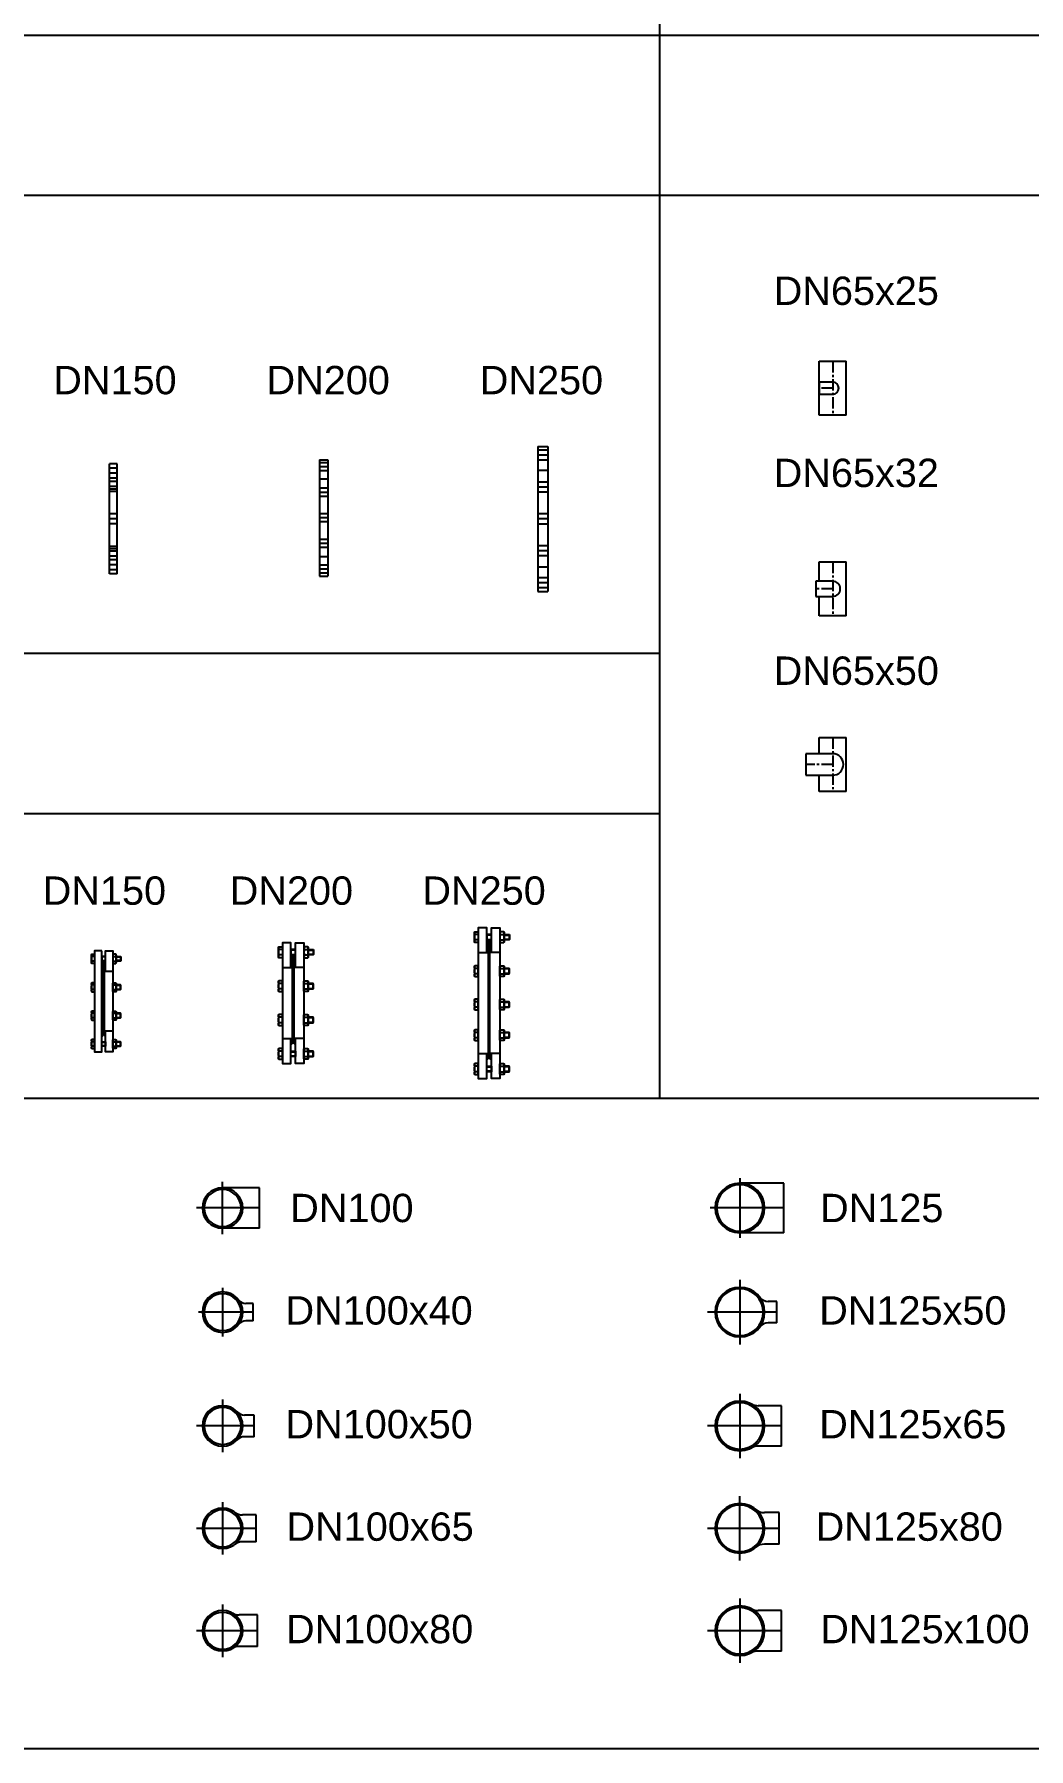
# Model space of a CAD drawing. Header units: millimetres. Extents: x 1218 to 72853, y -34712 to 16286.
# Drawn here: x 49607 to 52411, y 4969 to 9805 of the extents above; entities that cross this region are included whole.
import ezdxf
from ezdxf.enums import TextEntityAlignment as Align

# ---------------------------------------------------------------- set-up
doc = ezdxf.new("R2010")
doc.units = ezdxf.units.MM
doc.set_wipeout_variables(frame=1)
doc.linetypes.add('CENTER', pattern=[50.8, 31.75, -6.35, 6.35, -6.35])
doc.styles.get("Standard").update_dxf_attribs({"font": 'arial.ttf'})

# ---------------------------------------------------------------- blocks, each defined once
blk = doc.blocks.new('BITMU-DN150 PCCC')
at = {"color": 8}
blk.add_wipeout([(155, 3.2), (-155, 3.2), (-155, 25.3), (155, 25.3)], dxfattribs=at)
at = {"extrusion": (-1, -2.22045e-16, 0)}
for p, q in [((-155, 25.3), (155, 25.3)), ((-155, 3.2), (-155, 25.3)), ((-155, 3.2), (155, 3.2)), ((155, 3.2), (155, 25.3))]:
    blk.add_line(p, q, dxfattribs=at)
at = {"color": 8}
for p, q in [((-143.2, 3.2), (-143.2, 25.3)), ((-115.2, 3.2), (-115.2, 25.3)), ((-105.4, 3.2), (-105.4, 25.3)), ((-77.3, 3.2), (-77.3, 25.3)), ((-14, 3.2), (-14, 25.3)), ((14, 3.2), (14, 25.3)), ((77.3, 3.2), (77.3, 25.3)), ((105.4, 3.2), (105.4, 25.3)), ((115.2, 3.2), (115.2, 25.3)), ((143.2, 3.2), (143.2, 25.3))]:
    blk.add_line(p, q, dxfattribs=at)
at = {"color": 8, "linetype": 'CENTER'}
for p, q in [((-129.2, 3.2), (-129.2, 25.3)), ((-91.3, 3.2), (-91.3, 25.3)), ((0, 3.2), (0, 25.3)), ((91.3, 3.2), (91.3, 25.3)), ((129.2, 3.2), (129.2, 25.3))]:
    blk.add_line(p, q, dxfattribs=at)
for p, q in [((-84.2, 3.2), (-84.2, 25.3)), ((84.2, 3.2), (84.2, 25.3))]:
    blk.add_line(p, q)
at = {"flags": 1}
blk.add_attdef('AMC', (0, 25.3), '', height=0.5, dxfattribs=at)
blk = doc.blocks.new('BITMU-DN200 PCCC')
at = {"color": 8}
blk.add_wipeout([(-164.3, 0), (-164.3, 22.9), (164.3, 22.9), (164.3, 0)], dxfattribs=at)
at = {"extrusion": (1, -2.22045e-16, 0)}
for p, q in [((164.3, 22.9), (-164.3, 22.9)), ((-164.3, 22.9), (-164.3, 0)), ((164.3, 0), (-164.3, 0)), ((164.3, 22.9), (164.3, 0))]:
    blk.add_line(p, q, dxfattribs=at)
at = {"color": 8}
for p, q in [((-155.8, 0), (-155.8, 22.9)), ((-132.9, 0), (-132.9, 22.9)), ((-83.6, 0), (-83.6, 22.9)), ((-60.7, 0), (-60.7, 22.9)), ((-11.4, 0), (-11.4, 22.9)), ((11.5, 0), (11.5, 22.9)), ((60.8, 0), (60.8, 22.9)), ((83.7, 0), (83.7, 22.9)), ((133, 0), (133, 22.9)), ((155.9, 0), (155.9, 22.9))]:
    blk.add_line(p, q, dxfattribs=at)
at = {"color": 8, "linetype": 'CENTER'}
for p, q in [((-144.4, 0), (-144.4, 22.9)), ((-72.2, 0), (-72.2, 22.9)), ((0, 0), (0, 22.9)), ((72.2, 0), (72.2, 22.9)), ((144.4, 0), (144.4, 22.9))]:
    blk.add_line(p, q, dxfattribs=at)
for p, q in [((-109.5, 0), (-109.5, 22.9)), ((109.6, 0), (109.6, 22.9))]:
    blk.add_line(p, q)
at = {"flags": 1}
blk.add_attdef('AMC', (0, 22.9), '', height=0.5, dxfattribs=at)
blk = doc.blocks.new('BITMU-DN250 PCCC')
at = {"color": 8}
blk.add_wipeout([(-204.8, 0), (-204.8, 28.5), (204.7, 28.5), (204.7, 0)], dxfattribs=at)
at = {"extrusion": (1, -2.22045e-16, 0)}
for p, q in [((204.7, 28.5), (-204.8, 28.5)), ((-204.8, 28.5), (-204.8, 0)), ((204.7, 0), (-204.8, 0)), ((204.7, 28.5), (204.7, 0))]:
    blk.add_line(p, q, dxfattribs=at)
at = {"color": 8}
for p, q in [((-194.2, 0), (-194.2, 28.5)), ((-165.7, 0), (-165.7, 28.5)), ((-104.2, 0), (-104.2, 28.5)), ((-75.7, 0), (-75.7, 28.5)), ((-14.3, 0), (-14.3, 28.5)), ((14.3, 0), (14.3, 28.5)), ((75.7, 0), (75.7, 28.5)), ((104.2, 0), (104.2, 28.5)), ((165.7, 0), (165.7, 28.5)), ((194.2, 0), (194.2, 28.5))]:
    blk.add_line(p, q, dxfattribs=at)
at = {"color": 8, "linetype": 'CENTER'}
for p, q in [((-179.9, 0), (-179.9, 28.5)), ((-90, 0), (-90, 28.5)), ((0, 0), (0, 28.5)), ((90, 0), (90, 28.5)), ((179.9, 0), (179.9, 28.5))]:
    blk.add_line(p, q, dxfattribs=at)
for p, q in [((-136.5, 0), (-136.5, 28.5)), ((136.5, 0), (136.5, 28.5))]:
    blk.add_line(p, q)
at = {"flags": 1}
blk.add_attdef('AMC', (0, 28.5), '', height=0.5, dxfattribs=at)
blk = doc.blocks.new('BITKEP-DN150 PCCC')
for p, q in [((-7, 98.8), (-3, 94.8)), ((4, 98.8), (0, 94.8)), ((-3, -94.8), (-3, 94.8)), ((0, 94.8), (0, -94.8)), ((24, 84), (0, 84)), ((-7, -98.8), (-3, -94.8)), ((0, -94.8), (-3, -94.8)), ((24, -84), (0, -84)), ((4, -98.8), (0, -94.8))]:
    blk.add_line(p, q)
at = {"color": 8}
for p, q in [((-3, 111.7), (0, 111.7)), ((-3, 111.7), (-3, 94.8)), ((0, 94.8), (0, 111.7)), ((34.2, 125.3), (47, 125.3)), ((47, 115), (34.2, 115)), ((45.8, 126.5), (45.8, 113.7)), ((47, 45), (34.2, 45)), ((34.2, 34.7), (47, 34.7)), ((45.8, 33.5), (45.8, 46.3)), ((47, -35), (34.2, -35)), ((34.2, -45.3), (47, -45.3)), ((45.8, -46.5), (45.8, -33.7)), ((47, -115), (34.2, -115)), ((34.2, -125.3), (47, -125.3)), ((45.8, -126.5), (45.8, -113.7))]:
    blk.add_line(p, q, dxfattribs=at)
at = {"color": 8, "linetype": 'Continuous'}
for points in [[(-27, 107.3), (-35, 107.3), (-36, 109), (-36, 131.3), (-35, 132.9), (-27, 132.9)], [(33.3, 107.3), (34.2, 109), (34.2, 131.3), (33.3, 132.9), (24.9, 132.9), (24, 131.3), (24, 109), (24.9, 107.3)], [(-27, 52.7), (-35, 52.7), (-36, 51), (-36, 28.7), (-35, 27.1), (-27, 27.1)], [(33.3, 52.7), (34.2, 51), (34.2, 28.7), (33.3, 27.1), (24.9, 27.1), (24, 28.7), (24, 51), (24.9, 52.7)], [(-27, -27.3), (-35, -27.3), (-36, -29), (-36, -51.3), (-35, -52.9), (-27, -52.9)], [(33.3, -27.3), (34.2, -29), (34.2, -51.3), (33.3, -52.9), (24.9, -52.9), (24, -51.3), (24, -29), (24.9, -27.3)], [(-27, -107.3), (-35, -107.3), (-36, -109), (-36, -131.3), (-35, -132.9), (-27, -132.9)], [(33.3, -107.3), (34.2, -109), (34.2, -131.3), (33.3, -132.9), (24.9, -132.9), (24, -131.3), (24, -109), (24.9, -107.3)]]:
    blk.add_lwpolyline(points, close=True, dxfattribs=at)
for points in [[(-35, 132.9, 0.2948), (-35, 126.5, 0.1474), (-35, 113.7, 0.2948), (-35, 107.3, 0.2948)], [(24.9, 132.9, 0.2948), (24.9, 126.5, 0.1474), (24.9, 113.7, 0.2948), (24.9, 107.3, 0.2948)], [(33.3, 132.9, -0.2948), (33.3, 126.5, -0.1474), (33.3, 113.7, -0.2948), (33.3, 107.3, -0.2948)], [(-35, 27.1, -0.2948), (-35, 33.5, -0.1474), (-35, 46.3, -0.2948), (-35, 52.7, -0.2948)], [(24.9, 27.1, -0.2948), (24.9, 33.5, -0.1474), (24.9, 46.3, -0.2948), (24.9, 52.7, -0.2948)], [(33.3, 27.1, 0.2948), (33.3, 33.5, 0.1474), (33.3, 46.3, 0.2948), (33.3, 52.7, 0.2948)], [(-35, -52.9, -0.2948), (-35, -46.5, -0.1474), (-35, -33.7, -0.2948), (-35, -27.3, -0.2948)], [(24.9, -52.9, -0.2948), (24.9, -46.5, -0.1474), (24.9, -33.7, -0.2948), (24.9, -27.3, -0.2948)], [(33.3, -52.9, 0.2948), (33.3, -46.5, 0.1474), (33.3, -33.7, 0.2948), (33.3, -27.3, 0.2948)], [(-35, -132.9, -0.2948), (-35, -126.5, -0.1474), (-35, -113.7, -0.2948), (-35, -107.3, -0.2948)], [(24.9, -132.9, -0.2948), (24.9, -126.5, -0.1474), (24.9, -113.7, -0.2948), (24.9, -107.3, -0.2948)], [(33.3, -132.9, 0.2948), (33.3, -126.5, 0.1474), (33.3, -113.7, 0.2948), (33.3, -107.3, 0.2948)]]:
    blk.add_lwpolyline(points, format="xyb", dxfattribs=at)
for points in [[(-27, 126.5), (-35, 126.5)], [(-27, 113.7), (-35, 113.7)], [(24.9, 126.5), (33.3, 126.5)], [(24.9, 113.7), (33.3, 113.7)], [(-27, 46.3), (-35, 46.3)], [(-27, 33.5), (-35, 33.5)], [(24.9, 46.3), (33.3, 46.3)], [(24.9, 33.5), (33.3, 33.5)], [(-27, -33.7), (-35, -33.7)], [(-27, -46.5), (-35, -46.5)], [(24.9, -33.7), (33.3, -33.7)], [(24.9, -46.5), (33.3, -46.5)], [(-27, -113.7), (-35, -113.7)], [(-27, -126.5), (-35, -126.5)], [(24.9, -113.7), (33.3, -113.7)], [(24.9, -126.5), (33.3, -126.5)]]:
    blk.add_lwpolyline(points, dxfattribs=at)
blk.add_lwpolyline([(-7, 142.5), (-27, 142.5), (-27, -142.5), (-7, -142.5)], close=True)
at = {"color": 8}
for points in [[(-7, 113.7), (4, 113.7), (4, 126.5), (-7, 126.5)], [(-7, 115), (4, 115), (4, 125.3), (-7, 125.3)], [(-7, -113.7), (4, -113.7), (4, -126.5), (-7, -126.5)], [(-7, -115), (4, -115), (4, -125.3), (-7, -125.3)]]:
    blk.add_lwpolyline(points, close=True, dxfattribs=at)
blk.add_lwpolyline([(4, 84), (4, 142.5), (24, 142.5), (24, -142.5), (4, -142.5), (4, -84)])
for points in [[(34.2, 126.5), (45.8, 126.5), (47, 125.3), (47, 115), (45.8, 113.7), (34.2, 113.7)], [(34.2, 33.5), (45.8, 33.5), (47, 34.7), (47, 45), (45.8, 46.3), (34.2, 46.3)], [(34.2, -46.5), (45.8, -46.5), (47, -45.3), (47, -35), (45.8, -33.7), (34.2, -33.7)], [(34.2, -126.5), (45.8, -126.5), (47, -125.3), (47, -115), (45.8, -113.7), (34.2, -113.7)]]:
    blk.add_lwpolyline(points, dxfattribs=at)
at = {"flags": 1}
blk.add_attdef('AMC', (24, 0), '', height=0.5, dxfattribs=at)
blk = doc.blocks.new('BITKEP-DN200 PCCC')
at = {"color": 8}
for p, q in [((40.8, 149.4), (56.1, 149.4)), ((54.6, 151), (54.6, 135.7)), ((-3.6, 133.2), (0, 133.2)), ((-3.6, 133.2), (-3.6, 113.1)), ((0, 113.1), (0, 133.2)), ((56.1, 137.2), (40.8, 137.2)), ((56.1, 53.7), (40.8, 53.7)), ((54.6, 39.9), (54.6, 55.2)), ((40.8, 41.5), (56.1, 41.5)), ((56.1, -41.8), (40.8, -41.8)), ((54.6, -55.5), (54.6, -40.2)), ((40.8, -54), (56.1, -54)), ((56.1, -137.2), (40.8, -137.2)), ((54.6, -151), (54.6, -135.7)), ((40.8, -149.4), (56.1, -149.4))]:
    blk.add_line(p, q, dxfattribs=at)
for p, q in [((-32.2, 100.2), (-3.6, 100.2)), ((-8.4, 117.8), (-3.6, 113.1)), ((-3.6, -113.1), (-3.6, 113.1)), ((4.8, 117.8), (0, 113.1)), ((0, 113.1), (0, -113.1)), ((28.6, 100.2), (0, 100.2)), ((-32.2, -100.2), (-3.6, -100.2)), ((-8.4, -117.8), (-3.6, -113.1)), ((0, -113.1), (-3.6, -113.1)), ((28.6, -100.2), (0, -100.2)), ((4.8, -117.8), (0, -113.1))]:
    blk.add_line(p, q)
at = {"color": 8, "linetype": 'Continuous'}
for points in [[(-32.2, 128), (-41.8, 128), (-42.9, 130), (-42.9, 156.6), (-41.8, 158.6), (-32.2, 158.6)], [(39.7, 128), (40.8, 130), (40.8, 156.6), (39.7, 158.6), (29.8, 158.6), (28.6, 156.6), (28.6, 130), (29.8, 128)], [(-32.2, 62.8), (-41.8, 62.8), (-42.9, 60.9), (-42.9, 34.2), (-41.8, 32.3), (-32.2, 32.3)], [(39.7, 62.8), (40.8, 60.9), (40.8, 34.2), (39.7, 32.3), (29.8, 32.3), (28.6, 34.2), (28.6, 60.9), (29.8, 62.8)], [(-32.2, -32.6), (-41.8, -32.6), (-42.9, -34.6), (-42.9, -61.2), (-41.8, -63.1), (-32.2, -63.1)], [(39.7, -32.6), (40.8, -34.6), (40.8, -61.2), (39.7, -63.1), (29.8, -63.1), (28.6, -61.2), (28.6, -34.6), (29.8, -32.6)], [(-32.2, -128), (-41.8, -128), (-42.9, -130), (-42.9, -156.6), (-41.8, -158.6), (-32.2, -158.6)], [(39.7, -128), (40.8, -130), (40.8, -156.6), (39.7, -158.6), (29.8, -158.6), (28.6, -156.6), (28.6, -130), (29.8, -128)]]:
    blk.add_lwpolyline(points, close=True, dxfattribs=at)
for points in [[(-41.8, 158.6, 0.2948), (-41.8, 151, 0.1474), (-41.8, 135.7, 0.2948), (-41.8, 128, 0.2948)], [(29.8, 158.6, 0.2948), (29.8, 151, 0.1474), (29.8, 135.7, 0.2948), (29.8, 128, 0.2948)], [(39.7, 158.6, -0.2948), (39.7, 151, -0.1474), (39.7, 135.7, -0.2948), (39.7, 128, -0.2948)], [(-41.8, 32.3, -0.2948), (-41.8, 39.9, -0.1474), (-41.8, 55.2, -0.2948), (-41.8, 62.8, -0.2948)], [(29.8, 32.3, -0.2948), (29.8, 39.9, -0.1474), (29.8, 55.2, -0.2948), (29.8, 62.8, -0.2948)], [(39.7, 32.3, 0.2948), (39.7, 39.9, 0.1474), (39.7, 55.2, 0.2948), (39.7, 62.8, 0.2948)], [(-41.8, -63.1, -0.2948), (-41.8, -55.5, -0.1474), (-41.8, -40.2, -0.2948), (-41.8, -32.6, -0.2948)], [(29.8, -63.1, -0.2948), (29.8, -55.5, -0.1474), (29.8, -40.2, -0.2948), (29.8, -32.6, -0.2948)], [(39.7, -63.1, 0.2948), (39.7, -55.5, 0.1474), (39.7, -40.2, 0.2948), (39.7, -32.6, 0.2948)], [(-41.8, -158.6, -0.2948), (-41.8, -151, -0.1474), (-41.8, -135.7, -0.2948), (-41.8, -128, -0.2948)], [(29.8, -158.6, -0.2948), (29.8, -151, -0.1474), (29.8, -135.7, -0.2948), (29.8, -128, -0.2948)], [(39.7, -158.6, 0.2948), (39.7, -151, 0.1474), (39.7, -135.7, 0.2948), (39.7, -128, 0.2948)]]:
    blk.add_lwpolyline(points, format="xyb", dxfattribs=at)
for points in [[(-32.2, 151), (-41.8, 151)], [(29.8, 151), (39.7, 151)], [(-32.2, 135.7), (-41.8, 135.7)], [(29.8, 135.7), (39.7, 135.7)], [(-32.2, 55.2), (-41.8, 55.2)], [(29.8, 55.2), (39.7, 55.2)], [(-32.2, 39.9), (-41.8, 39.9)], [(29.8, 39.9), (39.7, 39.9)], [(-32.2, -40.2), (-41.8, -40.2)], [(29.8, -40.2), (39.7, -40.2)], [(-32.2, -55.5), (-41.8, -55.5)], [(29.8, -55.5), (39.7, -55.5)], [(-32.2, -135.7), (-41.8, -135.7)], [(29.8, -135.7), (39.7, -135.7)], [(-32.2, -151), (-41.8, -151)], [(29.8, -151), (39.7, -151)]]:
    blk.add_lwpolyline(points, dxfattribs=at)
for points in [[(-8.4, 100.2), (-8.4, 170), (-32.2, 170), (-32.2, -170), (-8.4, -170), (-8.4, -100.2)], [(4.8, 100.2), (4.8, 170), (28.6, 170), (28.6, -170), (4.8, -170), (4.8, -100.2)]]:
    blk.add_lwpolyline(points)
at = {"color": 8}
for points in [[(-8.4, 135.7), (4.8, 135.7), (4.8, 151), (-8.4, 151)], [(-8.4, 137.2), (4.8, 137.2), (4.8, 149.4), (-8.4, 149.4)], [(-8.4, -135.7), (4.8, -135.7), (4.8, -151), (-8.4, -151)], [(-8.4, -137.2), (4.8, -137.2), (4.8, -149.4), (-8.4, -149.4)]]:
    blk.add_lwpolyline(points, close=True, dxfattribs=at)
for points in [[(40.8, 151), (54.6, 151), (56.1, 149.4), (56.1, 137.2), (54.6, 135.7), (40.8, 135.7)], [(40.8, 39.9), (54.6, 39.9), (56.1, 41.5), (56.1, 53.7), (54.6, 55.2), (40.8, 55.2)], [(40.8, -55.5), (54.6, -55.5), (56.1, -54), (56.1, -41.8), (54.6, -40.2), (40.8, -40.2)], [(40.8, -151), (54.6, -151), (56.1, -149.4), (56.1, -137.2), (54.6, -135.7), (40.8, -135.7)]]:
    blk.add_lwpolyline(points, dxfattribs=at)
at = {"flags": 1}
blk.add_attdef('AMC', (28.6, 0), '', height=0.5, dxfattribs=at)
blk = doc.blocks.new('TE+CO-DN65x50 PCCC')
at = {"linetype": 'ByBlock'}
for p, q in [((-38.15, 76), (38.15, 76)), ((-38.15, 30.25), (-38.15, 76)), ((38.15, -76), (38.15, 76)), ((-76.2, 30.25), (-76.2, -30.25)), ((0, 30.25), (-76.2, 30.25)), ((-76.2, -30.25), (0, -30.25)), ((-38.15, -76), (-38.15, -30.25)), ((38.15, -76), (-38.15, -76))]:
    blk.add_line(p, q, dxfattribs=at)
at = {"linetype": 'CENTER', "lineweight": -2}
for p, q in [((0, 76), (0, -76)), ((0, 0), (-76.2, 0))]:
    blk.add_line(p, q, dxfattribs=at)
at = {"linetype": 'ByBlock'}
blk.add_arc((0, 0), 30.25, 270, 90, dxfattribs=at)
blk = doc.blocks.new('TE+CO-DN65x32 PCCC')
at = {"linetype": 'ByBlock'}
for p, q in [((-38.15, 76), (38.15, 76)), ((-38.15, 21.35), (-38.15, 76)), ((38.15, -76), (38.15, 76)), ((-47.6, 21.35), (-47.6, -21.35)), ((0, 21.35), (-47.6, 21.35)), ((-47.6, -21.35), (0, -21.35)), ((-38.15, -76), (-38.15, -21.35)), ((38.15, -76), (-38.15, -76))]:
    blk.add_line(p, q, dxfattribs=at)
at = {"linetype": 'CENTER', "lineweight": -2}
for p, q in [((0, 76), (0, -76)), ((0, 0), (-47.6, 0))]:
    blk.add_line(p, q, dxfattribs=at)
at = {"linetype": 'ByBlock'}
blk.add_arc((0, 0), 21.35, 270, 90, dxfattribs=at)
at = {"flags": 1}
for p in [(0, 76), (-47.6, 0), (0, -76)]:
    blk.add_attdef('AMC', p, '', height=0.5, dxfattribs=at)
blk = doc.blocks.new('TE+CO-DN65x25 PCCC')
at = {"linetype": 'ByBlock'}
for p, q in [((-38.15, 76), (38.15, 76)), ((-38.15, -76), (-38.15, 76)), ((38.15, -76), (38.15, 76)), ((-38.1, 17), (-38.1, -17)), ((0, 17), (-38.1, 17)), ((-38.1, -17), (0, -17)), ((38.15, -76), (-38.15, -76))]:
    blk.add_line(p, q, dxfattribs=at)
at = {"linetype": 'CENTER', "lineweight": -2}
for p, q in [((0, 76), (0, -76)), ((0, 0), (-38.1, 0))]:
    blk.add_line(p, q, dxfattribs=at)
at = {"linetype": 'ByBlock'}
blk.add_arc((0, 0), 17, 270, 90, dxfattribs=at)
at = {"flags": 1}
for p in [(0, 76), (-38.1, 0), (0, -76)]:
    blk.add_attdef('AMC', p, '', height=0.5, dxfattribs=at)
blk = doc.blocks.new('BITKEP-DN250 PCCC')
at = {"color": 8}
for p, q in [((-193.5, 54.6), (-178.2, 54.6)), ((-191.9, 40.8), (-191.9, 56.1)), ((-179.7, 56.1), (-179.7, 40.8)), ((-82.4, 54.6), (-97.7, 54.6)), ((-96.2, 56.1), (-96.2, 40.8)), ((-84, 40.8), (-84, 56.1)), ((11.8, 54.6), (-3.5, 54.6)), ((-2, 56.1), (-2, 40.8)), ((10.2, 40.8), (10.2, 56.1)), ((98, 54.6), (82.7, 54.6)), ((84.3, 56.1), (84.3, 40.8)), ((96.5, 40.8), (96.5, 56.1)), ((193.5, 54.6), (178.2, 54.6)), ((179.7, 56.1), (179.7, 40.8)), ((191.9, 40.8), (191.9, 56.1)), ((-175.7, -3.6), (-175.7, 0)), ((-155.6, 0), (-175.7, 0)), ((-175.7, -3.6), (-155.6, -3.6))]:
    blk.add_line(p, q, dxfattribs=at)
for p, q in [((-160.3, 4.8), (-155.6, 0)), ((-155.6, 0), (155.6, 0)), ((-142.7, 28.6), (-142.7, 0)), ((142.7, 28.6), (142.7, 0)), ((160.3, 4.8), (155.6, 0)), ((155.6, 0), (155.6, -3.6)), ((-160.3, -8.4), (-155.6, -3.6)), ((155.6, -3.6), (-155.6, -3.6)), ((-142.7, -32.2), (-142.7, -3.6)), ((142.7, -32.2), (142.7, -3.6)), ((160.3, -8.4), (155.6, -3.6))]:
    blk.add_line(p, q)
for points in [[(-193.5, 40.8), (-193.5, 54.6), (-191.9, 56.1), (-179.7, 56.1), (-178.2, 54.6), (-178.2, 40.8)], [(-82.4, 40.8), (-82.4, 54.6), (-84, 56.1), (-96.2, 56.1), (-97.7, 54.6), (-97.7, 40.8)], [(11.8, 40.8), (11.8, 54.6), (10.2, 56.1), (-2, 56.1), (-3.5, 54.6), (-3.5, 40.8)], [(98, 40.8), (98, 54.6), (96.5, 56.1), (84.3, 56.1), (82.7, 54.6), (82.7, 40.8)], [(193.5, 40.8), (193.5, 54.6), (191.9, 56.1), (179.7, 56.1), (178.2, 54.6), (178.2, 40.8)]]:
    blk.add_lwpolyline(points, dxfattribs=at)
for points in [[(-142.7, 4.8), (-212.5, 4.8), (-212.5, 28.6), (212.5, 28.6), (212.5, 4.8), (142.7, 4.8)], [(-142.7, -8.4), (-212.5, -8.4), (-212.5, -32.2), (212.5, -32.2), (212.5, -8.4), (142.7, -8.4)]]:
    blk.add_lwpolyline(points)
at = {"color": 8, "linetype": 'Continuous'}
for points in [[(-170.5, 39.7), (-172.5, 40.8), (-199.1, 40.8), (-201.1, 39.7), (-201.1, 29.8), (-199.1, 28.6), (-172.5, 28.6), (-170.5, 29.8)], [(-105.3, 39.7), (-103.4, 40.8), (-76.7, 40.8), (-74.8, 39.7), (-74.8, 29.8), (-76.7, 28.6), (-103.4, 28.6), (-105.3, 29.8)], [(-11.1, 39.7), (-9.2, 40.8), (17.5, 40.8), (19.4, 39.7), (19.4, 29.8), (17.5, 28.6), (-9.2, 28.6), (-11.1, 29.8)], [(75.1, 39.7), (77.1, 40.8), (103.7, 40.8), (105.6, 39.7), (105.6, 29.8), (103.7, 28.6), (77.1, 28.6), (75.1, 29.8)], [(170.5, 39.7), (172.5, 40.8), (199.1, 40.8), (201.1, 39.7), (201.1, 29.8), (199.1, 28.6), (172.5, 28.6), (170.5, 29.8)], [(-170.5, -32.2), (-170.5, -41.8), (-172.5, -42.9), (-199.1, -42.9), (-201.1, -41.8), (-201.1, -32.2)], [(-105.3, -32.2), (-105.3, -41.8), (-103.4, -42.9), (-76.7, -42.9), (-74.8, -41.8), (-74.8, -32.2)], [(-11.1, -32.2), (-11.1, -41.8), (-9.2, -42.9), (17.5, -42.9), (19.4, -41.8), (19.4, -32.2)], [(75.1, -32.2), (75.1, -41.8), (77.1, -42.9), (103.7, -42.9), (105.6, -41.8), (105.6, -32.2)], [(170.5, -32.2), (170.5, -41.8), (172.5, -42.9), (199.1, -42.9), (201.1, -41.8), (201.1, -32.2)]]:
    blk.add_lwpolyline(points, close=True, dxfattribs=at)
for points in [[(-201.1, 39.7, -0.2948), (-193.5, 39.7, -0.1474), (-178.2, 39.7, -0.2948), (-170.5, 39.7, -0.2948)], [(-201.1, 29.8, 0.2948), (-193.5, 29.8, 0.1474), (-178.2, 29.8, 0.2948), (-170.5, 29.8, 0.2948)], [(-74.8, 39.7, 0.2948), (-82.4, 39.7, 0.1474), (-97.7, 39.7, 0.2948), (-105.3, 39.7, 0.2948)], [(-74.8, 29.8, -0.2948), (-82.4, 29.8, -0.1474), (-97.7, 29.8, -0.2948), (-105.3, 29.8, -0.2948)], [(19.4, 39.7, 0.2948), (11.8, 39.7, 0.1474), (-3.5, 39.7, 0.2948), (-11.1, 39.7, 0.2948)], [(19.4, 29.8, -0.2948), (11.8, 29.8, -0.1474), (-3.5, 29.8, -0.2948), (-11.1, 29.8, -0.2948)], [(105.6, 39.7, 0.2948), (98, 39.7, 0.1474), (82.7, 39.7, 0.2948), (75.1, 39.7, 0.2948)], [(105.6, 29.8, -0.2948), (98, 29.8, -0.1474), (82.7, 29.8, -0.2948), (75.1, 29.8, -0.2948)], [(201.1, 39.7, 0.2948), (193.5, 39.7, 0.1474), (178.2, 39.7, 0.2948), (170.5, 39.7, 0.2948)], [(201.1, 29.8, -0.2948), (193.5, 29.8, -0.1474), (178.2, 29.8, -0.2948), (170.5, 29.8, -0.2948)], [(-201.1, -41.8, 0.2948), (-193.5, -41.8, 0.1474), (-178.2, -41.8, 0.2948), (-170.5, -41.8, 0.2948)], [(-74.8, -41.8, -0.2948), (-82.4, -41.8, -0.1474), (-97.7, -41.8, -0.2948), (-105.3, -41.8, -0.2948)], [(19.4, -41.8, -0.2948), (11.8, -41.8, -0.1474), (-3.5, -41.8, -0.2948), (-11.1, -41.8, -0.2948)], [(105.6, -41.8, -0.2948), (98, -41.8, -0.1474), (82.7, -41.8, -0.2948), (75.1, -41.8, -0.2948)], [(201.1, -41.8, -0.2948), (193.5, -41.8, -0.1474), (178.2, -41.8, -0.2948), (170.5, -41.8, -0.2948)]]:
    blk.add_lwpolyline(points, format="xyb", dxfattribs=at)
for points in [[(-193.5, 29.8), (-193.5, 39.7)], [(-178.2, 29.8), (-178.2, 39.7)], [(-97.7, 29.8), (-97.7, 39.7)], [(-82.4, 29.8), (-82.4, 39.7)], [(-3.5, 29.8), (-3.5, 39.7)], [(11.8, 29.8), (11.8, 39.7)], [(82.7, 29.8), (82.7, 39.7)], [(98, 29.8), (98, 39.7)], [(178.2, 29.8), (178.2, 39.7)], [(193.5, 29.8), (193.5, 39.7)], [(-193.5, -32.2), (-193.5, -41.8)], [(-178.2, -32.2), (-178.2, -41.8)], [(-97.7, -32.2), (-97.7, -41.8)], [(-82.4, -32.2), (-82.4, -41.8)], [(-3.5, -32.2), (-3.5, -41.8)], [(11.8, -32.2), (11.8, -41.8)], [(82.7, -32.2), (82.7, -41.8)], [(98, -32.2), (98, -41.8)], [(178.2, -32.2), (178.2, -41.8)], [(193.5, -32.2), (193.5, -41.8)]]:
    blk.add_lwpolyline(points, dxfattribs=at)
at = {"color": 8}
for points in [[(-178.2, -8.4), (-178.2, 4.8), (-193.5, 4.8), (-193.5, -8.4)], [(-179.7, -8.4), (-179.7, 4.8), (-191.9, 4.8), (-191.9, -8.4)], [(178.2, -8.4), (178.2, 4.8), (193.5, 4.8), (193.5, -8.4)], [(179.7, -8.4), (179.7, 4.8), (191.9, 4.8), (191.9, -8.4)]]:
    blk.add_lwpolyline(points, close=True, dxfattribs=at)
at = {"flags": 1}
blk.add_attdef('AMC', (4.1, 28.6), '', height=0.5, dxfattribs=at)
blk = doc.blocks.new('TETOP-DN100 PCCC')
at = {"lineweight": -2}
for p, q in [((0, -74.1), (0, 74.1)), ((104, 0), (-74.1, 0))]:
    blk.add_line(p, q, dxfattribs=at)
for p, q in [((104, 57), (0, 57)), ((104, -57), (104, 57)), ((104, -57), (0, -57))]:
    blk.add_line(p, q)
at = {"extrusion": (0, 0, -1)}
for radius in [57, 52]:
    blk.add_circle((0, 0), radius, dxfattribs=at)
at = {"flags": 1}
blk.add_attdef('AMC', (104, 0), '', height=0.5, dxfattribs=at)
blk = doc.blocks.new('TETOP-DN125 PCCC')
at = {"lineweight": -2}
for p, q in [((0, 83.88), (0, -83.88)), ((124, 0), (-83.88, 0))]:
    blk.add_line(p, q, dxfattribs=at)
for p, q in [((124, 69.9), (0, 69.9)), ((124, -69.9), (124, 69.9)), ((124, -69.9), (0, -69.9))]:
    blk.add_line(p, q)
at = {"extrusion": (0, 0, -1)}
for radius in [69.9, 65.4]:
    blk.add_circle((0, 0), radius, dxfattribs=at)
at = {"flags": 1}
blk.add_attdef('AMC', (124, 0), '', height=0.5, dxfattribs=at)
blk = doc.blocks.new('TETOP-DN100x40 PCCC')
at = {"lineweight": -2}
for p, q in [((0, 68.4), (0, -68.4)), ((86, 0), (-68.4, 0))]:
    blk.add_line(p, q, dxfattribs=at)
for p, q in [((86, 24.5), (65.9, 24.5)), ((86, -24.5), (86, 24.5)), ((86, -24.5), (65.9, -24.5))]:
    blk.add_line(p, q)
at = {"extrusion": (0, 0, -1)}
for radius in [57, 52]:
    blk.add_circle((0, 0), radius, dxfattribs=at)
for centre, start, end in [((65.9, 50.6), 217.5104, 270), ((65.9, -50.6), 90, 142.4896)]:
    blk.add_arc(centre, 26.1, start, end)
at = {"flags": 1}
blk.add_attdef('AMC', (86, 0), '', height=0.5, dxfattribs=at)
blk = doc.blocks.new('TETOP-DN100x50 PCCC')
at = {"lineweight": -2}
for p, q in [((0, 74.1), (0, -74.1)), ((89, 0), (-74.1, 0))]:
    blk.add_line(p, q, dxfattribs=at)
for p, q in [((89, 30.5), (62, 30.5)), ((89, -30.5), (89, 30.5)), ((89, -30.5), (62, -30.5))]:
    blk.add_line(p, q)
at = {"extrusion": (0, 0, -1)}
for radius in [57, 52]:
    blk.add_circle((0, 0), radius, dxfattribs=at)
for centre, start, end in [((62, 59.3), 223.7206, 270), ((62, -59.3), 90, 136.2794)]:
    blk.add_arc(centre, 28.8, start, end)
at = {"flags": 1}
blk.add_attdef('AMC', (89, 0), '', height=0.5, dxfattribs=at)
blk = doc.blocks.new('TETOP-DN100x65 PCCC')
at = {"lineweight": -2}
for p, q in [((0, 74.1), (0, -74.1)), ((95, 0), (-74.1, 0))]:
    blk.add_line(p, q, dxfattribs=at)
for p, q in [((95, 38), (55.7, 38)), ((95, -38), (95, 38)), ((95, -38), (55.7, -38))]:
    blk.add_line(p, q)
at = {"extrusion": (0, 0, -1)}
for radius in [57, 52]:
    blk.add_circle((0, 0), radius, dxfattribs=at)
for centre, start, end in [((55.7, 72.2), 232.3415, 270), ((55.7, -72.2), 90, 127.6585)]:
    blk.add_arc(centre, 34.2, start, end)
at = {"flags": 1}
blk.add_attdef('AMC', (95, 0), '', height=0.5, dxfattribs=at)
blk = doc.blocks.new('TETOP-DN100x80 PCCC')
at = {"lineweight": -2}
for p, q in [((0, 74.1), (0, -74.1)), ((98, 0), (-74.1, 0))]:
    blk.add_line(p, q, dxfattribs=at)
for p, q in [((98, 44.5), (46.8, 44.5)), ((98, -44.5), (98, 44.5)), ((98, -44.5), (46.8, -44.5))]:
    blk.add_line(p, q)
at = {"extrusion": (0, 0, -1)}
for radius in [57, 52]:
    blk.add_circle((0, 0), radius, dxfattribs=at)
for centre, start, end in [((46.8, 81.4), 240.098, 270), ((46.8, -81.4), 90, 119.902)]:
    blk.add_arc(centre, 36.9, start, end)
at = {"flags": 1}
blk.add_attdef('AMC', (98, 0), '', height=0.5, dxfattribs=at)
blk = doc.blocks.new('TETOP-DN125x50 PCCC')
at = {"lineweight": -2}
for p, q in [((0, 90.9), (0, -90.9)), ((104, 0), (-90.9, 0))]:
    blk.add_line(p, q, dxfattribs=at)
for p, q in [((104, 30.2), (80, 30.2)), ((104, -30.2), (104, 30.2)), ((104, -30.2), (80, -30.2))]:
    blk.add_line(p, q)
at = {"extrusion": (0, 0, -1)}
for radius in [69.9, 66.1]:
    blk.add_circle((0, 0), radius, dxfattribs=at)
for centre, start, end in [((80, 60.9), 217.2883, 270), ((80, -60.9), 90, 142.7117)]:
    blk.add_arc(centre, 30.7, start, end)
at = {"flags": 1}
blk.add_attdef('AMC', (104, 0), '', height=0.5, dxfattribs=at)
blk = doc.blocks.new('TETOP-DN125x65 PCCC')
at = {"lineweight": -2}
for p, q in [((0, 90.9), (0, -90.9)), ((117, 0), (-90.9, 0))]:
    blk.add_line(p, q, dxfattribs=at)
for p, q in [((117, 57.1), (52, 57.1)), ((117, -57.1), (117, 57.1)), ((117, -57.1), (52, -57.1))]:
    blk.add_line(p, q)
at = {"extrusion": (0, 0, -1)}
for radius in [69.9, 65.4]:
    blk.add_circle((0, 0), radius, dxfattribs=at)
for centre, start, end in [((52, 99.5), 242.4321, 270), ((52, -99.5), 90, 117.5679)]:
    blk.add_arc(centre, 42.4, start, end)
at = {"flags": 1}
blk.add_attdef('AMC', (117, 0), '', height=0.5, dxfattribs=at)
blk = doc.blocks.new('TETOP-DN125x80 PCCC')
at = {"lineweight": -2}
for p, q in [((0, -90.9), (0, 90.9)), ((111, 0), (-90.9, 0))]:
    blk.add_line(p, q, dxfattribs=at)
for p, q in [((111, 44.5), (69.1, 44.5)), ((111, -44.5), (111, 44.5)), ((111, -44.5), (69.1, -44.5))]:
    blk.add_line(p, q)
at = {"extrusion": (0, 0, -1)}
for radius in [69.9, 65.7]:
    blk.add_circle((0, 0), radius, dxfattribs=at)
for centre, start, end in [((69.1, 81.5), 229.7152, 270), ((69.1, -81.5), 90, 130.2848)]:
    blk.add_arc(centre, 37, start, end)
at = {"flags": 1}
blk.add_attdef('AMC', (111, 0), '', height=0.5, dxfattribs=at)
blk = doc.blocks.new('TETOP-DN125x100 PCCC')
at = {"lineweight": -2}
for p, q in [((0, 90.9), (0, -90.9)), ((117, 0), (-90.9, 0))]:
    blk.add_line(p, q, dxfattribs=at)
for p, q in [((117, 57.1), (52, 57.1)), ((117, -57.2), (117, 57.1)), ((117, -57.2), (52, -57.2))]:
    blk.add_line(p, q)
at = {"extrusion": (0, 0, -1)}
for radius in [69.9, 65.4]:
    blk.add_circle((0, 0), radius, dxfattribs=at)
blk.add_arc((52, 99.5), 42.4, 242.431, 270.0001)
blk.add_open_spline([(52, -57.2), (51.5, -57.2), (50.7, -57.2), (49.4, -57.2), (48.2, -57.3), (46.9, -57.5), (45.6, -57.6), (44.4, -57.8), (43.1, -58.1), (41.9, -58.4), (40.6, -58.7), (39.4, -59.1), (38.2, -59.4), (37, -59.9), (35.8, -60.3), (34.6, -60.9), (33.5, -61.4), (32.7, -61.8), (32.4, -62)], degree=3, knots=[0, 0, 0, 0, 1.27195, 2.546412, 3.82284, 5.100673, 6.379334, 7.65824, 8.936798, 10.214417, 11.490534, 12.76458, 14.036117, 15.308257, 16.581671, 17.854936, 19.126621, 20.395289, 20.395289, 20.395289, 20.395289])
at = {"flags": 1}
blk.add_attdef('AMC', (117, 0), '', height=0.5, dxfattribs=at)

msp = doc.modelspace()

# ---------------------------------------------------------------- linework, layer by layer
for p, q in [((51369.8, 14914.2), (51369.8, 6803.3)), ((47131.3, 9802.6), (57229.5, 9802.6)), ((47131.3, 9350.6), (57229.5, 9350.6)), ((47131.3, 8058.7), (51369.8, 8058.7)), ((47131.3, 7606.7), (51369.8, 7606.7)), ((47131.3, 6803.3), (57229.5, 6803.3)), ((57229.5, 4968.6), (47131.3, 4968.6))]:
    msp.add_line(p, q)

# ---------------------------------------------------------------- block references
for name, p in [('TE+CO-DN65x25 PCCC', (51858.1, 8806.5)), ('TE+CO-DN65x32 PCCC', (51858.1, 8240.5)), ('TE+CO-DN65x50 PCCC', (51858.1, 7745.1)), ('BITKEP-DN150 PCCC', (49803.6, 7076.8)), ('BITKEP-DN200 PCCC', (50338.2, 7072)), ('TETOP-DN125 PCCC', (51596.2, 6494)), ('TETOP-DN100 PCCC', (50137.6, 6494)), ('TETOP-DN125x50 PCCC', (51596.2, 6200.1)), ('TETOP-DN100x40 PCCC', (50137.6, 6200.1)), ('TETOP-DN100x50 PCCC', (50137.6, 5879.2)), ('TETOP-DN125x65 PCCC', (51596.2, 5879.2)), ('TETOP-DN100x65 PCCC', (50137.6, 5590.2)), ('TETOP-DN125x80 PCCC', (51596.2, 5590.2)), ('TETOP-DN100x80 PCCC', (50137.6, 5301.3)), ('TETOP-DN125x100 PCCC', (51596.2, 5301.3))]:
    msp.add_blockref(name, p)
for name, p, rotation in [('BITMU-DN250 PCCC', (51054.6, 8437.7), 90), ('BITMU-DN150 PCCC', (49843.6, 8437.7), 90), ('BITMU-DN200 PCCC', (50434.1, 8440.5), 90), ('BITKEP-DN250 PCCC', (50890.6, 7072), 270)]:
    msp.add_blockref(name, p, dxfattribs=dict(rotation=rotation))

# ---------------------------------------------------------------- texts
at = {"color": 2, "ltscale": 500}
for s, p in [('DN65x25', (51691.6, 9041.4)), ('DN150', (49660, 8789.4)), ('DN200', (50261.4, 8789.4)), ('DN250', (50862.8, 8789.4)), ('DN65x32', (51691.6, 8527.7)), ('DN65x50', (51691.6, 7969.7)), ('DN150', (49630.3, 7349.3)), ('DN200', (50157.6, 7349.3)), ('DN250', (50701, 7349.3))]:
    msp.add_text(s, height=80, rotation=360, dxfattribs=at).set_placement(p)
for s, p in [('DN100', (50328.2, 6494)), ('DN125', (51822.3, 6494)), ('DN100x40', (50314.9, 6205)), ('DN125x50', (51820, 6205)), ('DN100x50', (50314.9, 5884.1)), ('DN125x65', (51820, 5884.1)), ('DN100x65', (50317.7, 5595.1)), ('DN125x80', (51809.8, 5595.1)), ('DN100x80', (50316.4, 5306.2)), ('DN125x100', (51823, 5306.2))]:
    msp.add_text(s, height=80, rotation=360, dxfattribs=at).set_placement(p, align=Align.MIDDLE_LEFT)

doc.saveas('drawing.dxf')
